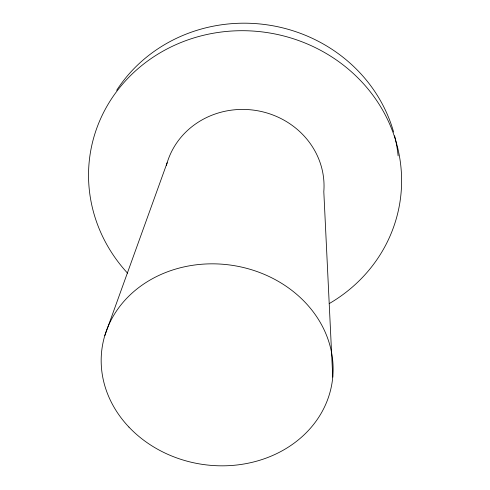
<?xml version="1.0" encoding="UTF-8"?>
<svg xmlns="http://www.w3.org/2000/svg" width="490" height="490" viewBox="0 0 490 490"><rect width="100%" height="100%" fill="white"/><g stroke="black" fill="none" stroke-linecap="round" stroke-linejoin="round"><path stroke-width="0.73" d="M104.811 335.589L167.17 162.692M332.759 377.122L323.81 191.651A80.054 74.995 8.5 0 0 256.497 110.562A80.054 74.995 8.5 0 0 166.355 165.596M127.559 273.169A156.745 147.043 8.5 0 1 147.827 60.876A156.745 147.043 8.5 0 1 372.578 94.79A156.745 147.043 8.5 0 1 329.219 303.598M116.657 90.332A152.249 143.503 8.5 0 1 268.146 24.99A152.249 143.503 8.5 0 1 393.611 132.092M394.597 135.785A152.249 143.503 8.5 0 1 398.125 155.894M128.931 427.084A116.302 100.634 8.5 0 0 326.463 402.584A116.302 100.634 8.5 0 0 196.049 264.827A116.302 100.634 8.5 0 0 128.931 427.084"/></g></svg>
